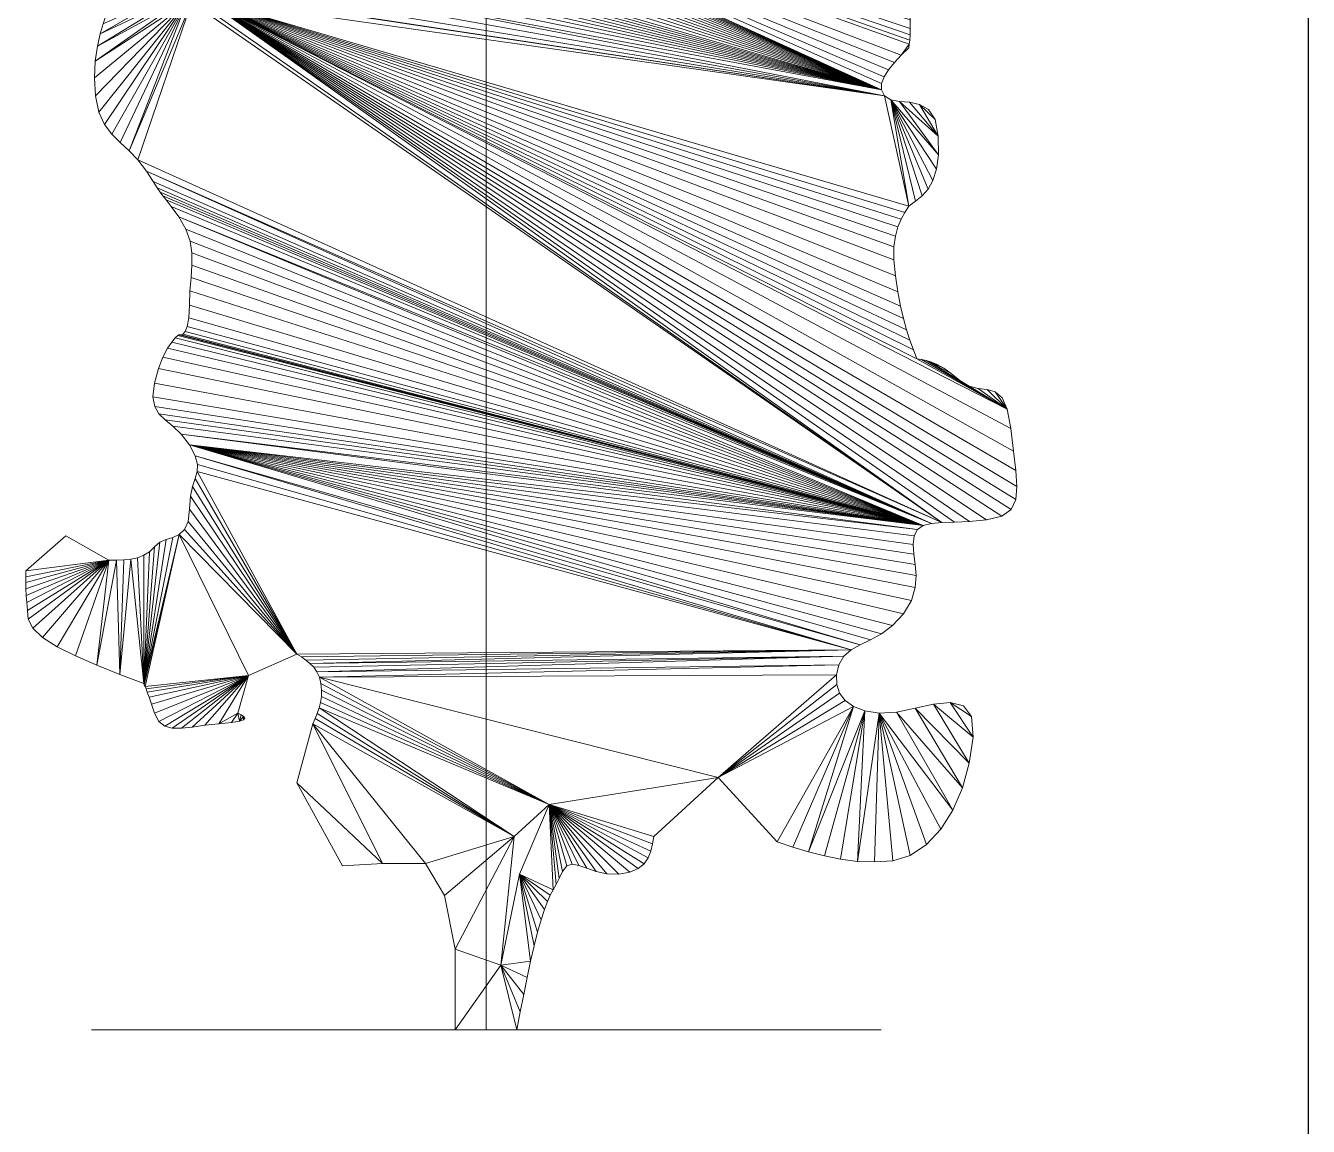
# Model space of a CAD drawing. Header units: metres. Extents: x 42 to 294, y -52 to 32.
# Drawn here: x 282.853 to 283.967, y 14.408 to 15.365 of the extents above; entities that cross this region are included whole.
import ezdxf

# ---------------------------------------------------------------- set-up
doc = ezdxf.new("R2010")
doc.units = ezdxf.units.M
doc.header["$LTSCALE"] = 0.15
doc.layers.add('A-WALL', color=2, linetype='Continuous', lineweight=30)
doc.layers.add('L-PLNTBEM', color=3, linetype='Continuous', lineweight=9)

# ---------------------------------------------------------------- blocks, each defined once
blk = doc.blocks.new('RPC Tree - Deciduous - Gray Birch - 1_5 Meter-17-Este')
at = {"layer": 'L-PLNTBEM'}
mesh = blk.add_polyface(dxfattribs=at)
corners = [(-8.4567, 4.6732), (-8.4427, 4.7035), (-8.1791, 4.744), (-8.1611, 4.729), (-8.156, 4.7241), (-8.1525, 4.7175), (-8.1512, 4.7082), (-8.15, 4.6976), (-8.1465, 4.688), (-8.1413, 4.679), (-8.1345, 4.6707), (-8.4847, 4.6545), (-8.1092, 4.6475), (-8.613, 4.5472), (-8.0574, 4.5791), (-8.0587, 4.5743), (-8.059, 4.5694), (-8.0587, 4.5637), (-8.0654, 4.4349), (-8.0718, 4.4322), (-8.0772, 4.428), (-8.617, 4.5457), (-8.1071, 4.3169), (-8.4507, 4.5013), (-8.4507, 4.5199), (-8.4507, 4.5192), (-8.4507, 4.5426), (-8.4507, 4.5332), (-8.4507, 4.4703), (-8.4507, 4.4853), (-8.4507, 4.4724), (-8.4507, 4.4633), (-8.4507, 4.4562), (-8.4507, 4.449), (-8.4507, 4.4417), (-8.4507, 4.412), (-8.4507, 4.5208), (-8.4507, 4.5225), (-8.4507, 4.4), (-8.4507, 4.5776), (-8.4507, 4.5694), (-8.4507, 4.4525), (-8.4507, 4.4446), (-8.4507, 4.4361), (-8.4507, 4.4), (-8.4507, 4.5962), (-8.4507, 4.5966), (-8.4507, 4.4), (-8.4507, 4.5967), (-8.4507, 4.4), (-8.4507, 4.596), (-8.4507, 4.5627), (-8.4507, 4.4), (-8.4507, 4.5572)]
mesh.append_faces([[corners[k] for k in face] for face in [(38, 39, 40), (26, 28, 41)]], dxfattribs={"vtx0": -1})
mesh.append_faces([[corners[k] for k in face] for face in [(13, 11, 12), (13, 12, 14), (23, 24, 25), (29, 23, 25), (30, 29, 25), (31, 30, 25), (32, 31, 25), (33, 32, 25), (34, 33, 25), (35, 25, 36), (35, 36, 37)]], dxfattribs={"vtx0": -1, "vtx1": -1, "vtx2": -1})
mesh.append_faces([[corners[k] for k in face] for face in [(0, 3, 4), (0, 4, 5), (0, 5, 6), (0, 6, 7), (0, 7, 8), (0, 8, 9), (0, 9, 10), (13, 15, 16), (13, 16, 17), (13, 18, 19), (13, 19, 20), (26, 42, 43)]], dxfattribs={"vtx0": -1, "vtx2": -1})
mesh.append_faces([[corners[k] for k in face] for face in [(0, 1, 2), (11, 0, 12), (21, 13, 22)]], dxfattribs={"vtx1": -1, "vtx2": -1})
mesh.append_faces([[corners[k] for k in face] for face in [(26, 27, 28), (26, 41, 42), (44, 45, 46), (47, 46, 48), (49, 48, 50), (38, 40, 51), (52, 51, 53)]], dxfattribs={"vtx2": -1})
mesh = blk.add_polyface(dxfattribs=at)
corners = [(-8.6211, 4.544), (-8.617, 4.5457), (-8.1071, 4.3169), (-8.6942, 4.3955), (-8.1045, 4.3117), (-8.0835, 4.216), (-8.0902, 4.2045), (-8.093, 4.1978), (-8.0951, 4.1899), (-8.0964, 4.1805), (-8.4507, 4.2534), (-8.4507, 4.2659), (-8.4507, 4.3235), (-8.4507, 4.2394), (-8.4507, 4.3185), (-8.4507, 4.2256), (-8.4507, 4.214), (-8.4507, 4.3152), (-8.4507, 4.1956), (-8.4507, 4.314), (-8.4507, 4.188), (-8.4507, 4.3134), (-8.4507, 4.3123), (-8.4507, 4.181), (-8.4507, 4.3116), (-8.4507, 4.1524), (-8.4507, 4.3121), (-8.4507, 4.1379), (-8.4507, 4.3148), (-8.4507, 4.3726), (-8.4507, 4.2591), (-8.4507, 4.2529), (-8.4507, 4.1148), (-8.4507, 4.3206), (-8.4507, 4.3789), (-8.4507, 4.2461), (-8.4507, 4.3857), (-8.4507, 4.2384), (-8.4507, 3.6797), (-8.4507, 4.596), (-8.4507, 4.5941), (-8.4507, 4.5906), (-8.4507, 4.5853), (-8.4507, 4.5776), (-8.4507, 4.5572), (-8.4507, 4.5527), (-8.4507, 4.5489), (-8.4507, 4.5456), (-8.4507, 4.5426), (-8.4507, 4.3933), (-8.4507, 4.2293), (-8.4507, 4.4), (-8.4507, 3.9324), (-8.4507, 4.4), (-8.4507, 4.4), (-8.4507, 4.0891), (-8.4507, 4.4009), (-8.4507, 4.0845), (-8.4507, 3.9865), (-8.4507, 4.4), (-8.4507, 4.4), (-8.4507, 4.4), (-8.4507, 4.2184), (-8.4507, 4.4), (-8.4507, 4.4), (-8.4507, 4.0784)]
mesh.append_faces([[corners[k] for k in face] for face in [(51, 52, 48), (56, 57, 64)]], dxfattribs={"vtx0": -1, "vtx1": -1})
mesh.append_faces([[corners[k] for k in face] for face in [(3, 4, 5), (3, 6, 7), (3, 7, 8), (3, 8, 9), (10, 11, 12), (13, 10, 14), (15, 13, 14), (16, 15, 17), (18, 17, 19), (20, 19, 21), (20, 21, 22), (23, 22, 24), (25, 24, 26), (27, 26, 28), (29, 30, 31), (32, 28, 33), (34, 31, 35), (36, 35, 37), (49, 37, 50), (53, 54, 55), (58, 59, 60), (61, 50, 62), (63, 64, 65)]], dxfattribs={"vtx0": -1, "vtx1": -1, "vtx2": -1})
mesh.append_faces([[corners[k] for k in face] for face in [(38, 39, 40), (38, 40, 41), (38, 41, 42), (38, 42, 43), (38, 44, 45), (38, 45, 46), (38, 46, 47), (38, 47, 48)]], dxfattribs={"vtx0": -1, "vtx2": -1})
mesh.append_faces([[corners[k] for k in face] for face in [(0, 1, 2), (56, 53, 57)]], dxfattribs={"vtx1": -1, "vtx2": -1})
mesh = blk.add_polyface(dxfattribs=at)
corners = [(-8.6254, 4.5421), (-8.6211, 4.544), (-8.1071, 4.3169), (-8.6299, 4.5397), (-8.6347, 4.5368), (-8.6399, 4.5331), (-8.6456, 4.5286), (-8.6503, 4.523), (-8.6527, 4.5163), (-8.6498, 4.4913), (-8.6521, 4.5003), (-8.6467, 4.4821), (-8.6433, 4.4726), (-8.6433, 4.4671), (-8.6434, 4.4616), (-8.6435, 4.456), (-8.6437, 4.4504), (-8.6442, 4.4447), (-8.6448, 4.4389), (-8.6456, 4.4329), (-8.6487, 4.4265), (-8.4507, 4.5622), (-8.4507, 4.5846), (-8.4507, 4.5192), (-8.4507, 4.5404), (-8.4507, 4.5199), (-8.4507, 4.5955), (-8.4507, 4.5665), (-8.4507, 4.5995), (-8.4507, 4.5747), (-8.4507, 4.5962), (-8.4507, 4.55), (-8.4507, 4.558), (-8.4507, 4.5426), (-8.4507, 4.5363), (-8.4507, 4.5314), (-8.4507, 4.5276), (-8.4507, 3.8634), (-8.4507, 4.5225), (-8.4507, 4.5248), (-8.4507, 4.4), (-8.4507, 4.5752)]
mesh.append_faces([[corners[k] for k in face] for face in [(29, 26, 30), (40, 37, 30)]], dxfattribs={"vtx0": -1, "vtx1": -1})
mesh.append_faces([[corners[k] for k in face] for face in [(21, 22, 23), (24, 21, 23), (25, 24, 23), (26, 27, 28), (31, 32, 29), (33, 31, 30), (34, 33, 30), (35, 34, 30), (36, 35, 30), (37, 38, 39), (37, 36, 30), (32, 27, 26), (32, 26, 29), (27, 41, 28)]], dxfattribs={"vtx0": -1, "vtx1": -1, "vtx2": -1})
mesh.append_faces([[corners[k] for k in face] for face in [(31, 29, 30)]], dxfattribs={"vtx0": -1, "vtx2": -1})
mesh.append_faces([[corners[k] for k in face] for face in [(0, 1, 2), (3, 0, 2), (4, 3, 2), (5, 4, 2), (6, 5, 2), (7, 6, 2), (8, 7, 2), (9, 10, 2), (11, 9, 2), (12, 11, 2), (13, 12, 2), (14, 13, 2), (15, 14, 2), (16, 15, 2), (17, 16, 2), (18, 17, 2), (19, 18, 2), (20, 19, 2)]], dxfattribs={"vtx1": -1, "vtx2": -1})
mesh = blk.add_polyface(dxfattribs=at)
corners = [(-8.4507, 4.3681), (-8.4507, 4.3746), (-8.4507, 4.3731), (-8.4507, 4.3713), (-8.4507, 4.3691), (-8.4507, 4.4344), (-8.4507, 4.4417), (-8.4507, 4.5192), (-8.4507, 4.4269), (-8.4507, 4.4195), (-8.4507, 4.412), (-8.4507, 4.3662), (-8.4507, 4.3614), (-8.4507, 4.3625), (-8.4507, 4.3576), (-8.4507, 4.3543), (-8.4507, 4.3513), (-8.4507, 4.4), (-8.4507, 4.4), (-8.4507, 4.5966), (-8.4507, 4.4), (-8.4507, 4.5967), (-8.4507, 4.4), (-8.4507, 4.4), (-8.4507, 4.5627), (-8.4507, 4.4678), (-8.4507, 4.4658), (-8.4507, 4.4628), (-8.4507, 4.4692), (-8.4507, 4.4703), (-8.4507, 4.4585), (-8.4507, 4.4525), (-8.4507, 4.5426), (-8.4507, 4.4361), (-8.4507, 4.4285), (-8.4507, 4.4215), (-8.4507, 4.4147), (-8.4507, 4.408), (-8.4507, 4.4), (-8.4507, 4.4009), (-8.4507, 4.4), (-8.4507, 4.4), (-8.4507, 4.5962), (-8.4507, 4.4), (-8.4507, 4.4), (-8.4507, 4.4), (-8.4507, 4.4), (-8.4507, 4.4), (-8.4507, 4.4), (-8.4507, 4.4), (-8.4507, 4.4), (-8.4507, 4.4)]
mesh.append_faces([[corners[k] for k in face] for face in [(25, 26, 27), (28, 25, 27), (29, 28, 27), (29, 27, 30), (29, 30, 31), (32, 36, 37)]])
mesh.append_faces([[corners[k] for k in face] for face in [(32, 35, 36), (18, 41, 42), (41, 43, 42), (46, 47, 32)]], dxfattribs={"vtx0": -1})
mesh.append_faces([[corners[k] for k in face] for face in [(17, 18, 19), (20, 17, 21), (22, 23, 24)]], dxfattribs={"vtx0": -1, "vtx1": -1})
mesh.append_faces([[corners[k] for k in face] for face in [(0, 1, 2), (0, 2, 3), (0, 3, 4), (5, 6, 7), (8, 5, 7), (9, 8, 7), (10, 9, 7), (0, 4, 11), (12, 0, 11), (12, 11, 13), (12, 13, 14), (15, 12, 14), (15, 14, 16)]], dxfattribs={"vtx0": -1, "vtx1": -1, "vtx2": -1})
mesh.append_faces([[corners[k] for k in face] for face in [(32, 33, 34), (32, 34, 35), (38, 39, 40)]], dxfattribs={"vtx0": -1, "vtx2": -1})
mesh.append_faces([[corners[k] for k in face] for face in [(37, 39, 38), (39, 48, 49), (39, 49, 50), (39, 50, 51)]], dxfattribs={"vtx1": -1})
mesh.append_faces([[corners[k] for k in face] for face in [(32, 37, 38), (44, 32, 45)]], dxfattribs={"vtx2": -1})
mesh = blk.add_polyface(dxfattribs=at)
corners = [(-8.4507, 4.2041), (-8.4507, 4.214), (-8.4507, 4.3152), (-8.4507, 4.1956), (-8.4507, 4.188), (-8.4507, 4.314), (-8.4507, 4.181), (-8.4507, 4.3123), (-8.4507, 4.1741), (-8.4507, 4.3116), (-8.4507, 4.1678), (-8.4507, 4.1626), (-8.4507, 4.1577), (-8.4507, 4.1524), (-8.4507, 4.146), (-8.4507, 4.3121), (-8.4507, 4.1379), (-8.4507, 4.1274), (-8.4507, 4.3148), (-8.4507, 4.1148), (-8.4507, 4.101), (-8.4507, 4.3206), (-8.4507, 4.0865), (-8.4507, 4.3303), (-8.4507, 4.0715), (-8.4507, 4.0564), (-8.4507, 4.3423), (-8.4507, 3.9876), (-8.4507, 4.3541), (-8.4507, 3.8634), (-8.4507, 4.3658), (-8.4507, 4.3774), (-8.4507, 4.3889), (-8.4507, 4.4005), (-8.4507, 3.6797), (-8.4507, 4.4), (-8.4507, 4.596), (-8.4507, 4.4), (-8.4507, 4.5572), (-8.4507, 4.4), (-8.4507, 4.5426), (-8.4507, 4.4), (-8.4507, 3.9471), (-8.4507, 4.4), (-8.4507, 4.2081), (-8.4507, 4.2004), (-8.4507, 4.0891), (-8.4507, 4.2184), (-8.4507, 4.4), (-8.4507, 4.0845), (-8.4507, 4.0784), (-8.4507, 4.0703), (-8.4507, 4.4), (-8.4507, 4.0602), (-8.4507, 4.5776), (-8.4507, 4.4), (-8.4507, 4.4), (-8.4507, 4.4)]
mesh.append_faces([[corners[k] for k in face] for face in [(39, 34, 40)]], dxfattribs={"vtx0": -1, "vtx1": -1})
mesh.append_faces([[corners[k] for k in face] for face in [(0, 1, 2), (3, 0, 2), (4, 3, 5), (6, 4, 7), (8, 6, 9), (10, 8, 9), (11, 10, 9), (12, 11, 9), (13, 12, 9), (14, 13, 15), (16, 14, 15), (17, 16, 18), (19, 17, 18), (20, 19, 21), (22, 20, 21), (22, 21, 23), (24, 22, 23), (25, 23, 26), (27, 26, 28), (29, 28, 30), (29, 30, 31), (29, 31, 32), (29, 32, 33), (34, 35, 36), (34, 37, 38), (41, 42, 43), (44, 45, 46), (47, 44, 46), (48, 49, 50), (40, 50, 51), (52, 51, 53), (34, 54, 55), (56, 47, 46), (57, 46, 49)]], dxfattribs={"vtx0": -1, "vtx1": -1, "vtx2": -1})
mesh = blk.add_polyface(dxfattribs=at)
corners = [(-8.0494, 4.4501), (-8.0509, 4.4376), (-8.0583, 4.4365), (-8.0654, 4.4349), (-8.048, 4.4624), (-8.0831, 4.3567), (-8.0835, 4.3536), (-8.09, 4.3472), (-8.613, 4.5472), (-8.0772, 4.428), (-8.0811, 4.4216), (-8.0834, 4.4125), (-8.0835, 4.4003), (-8.0835, 4.4), (-8.0827, 4.3878), (-8.0823, 4.378), (-8.0822, 4.3704), (-8.0823, 4.3647), (-8.0826, 4.3602), (-8.096, 4.3407), (-8.1011, 4.3344), (-8.105, 4.3283), (-8.1071, 4.3224), (-8.1071, 4.3169), (-8.6553, 4.4194), (-8.1045, 4.3117), (-8.0743, 4.3044), (-8.0665, 4.2999), (-8.0607, 4.2912), (-8.0579, 4.2767), (-8.083, 4.3062), (-8.0916, 4.307), (-8.0578, 4.2606), (-8.0991, 4.3083), (-8.0595, 4.2479), (-8.0626, 4.2381), (-8.0668, 4.2306), (-8.0719, 4.2248), (-8.0776, 4.2201), (-8.0835, 4.216), (-8.6942, 4.3955), (-8.087, 4.2105), (-8.0902, 4.2045)]
mesh.append_faces([[corners[k] for k in face] for face in [(5, 6, 7), (8, 14, 15), (8, 15, 16), (8, 16, 17), (8, 17, 18), (8, 18, 5), (8, 5, 7), (8, 7, 19), (8, 19, 20), (8, 20, 21), (8, 21, 22), (8, 22, 23), (24, 23, 25), (26, 27, 28), (26, 28, 29), (30, 26, 29), (31, 30, 29), (31, 29, 32), (33, 31, 32), (33, 32, 34), (33, 34, 35), (33, 35, 36), (33, 36, 37), (33, 37, 38), (25, 33, 39), (40, 39, 41), (40, 41, 42), (8, 13, 14)]], dxfattribs={"vtx0": -1, "vtx1": -1, "vtx2": -1})
mesh.append_faces([[corners[k] for k in face] for face in [(0, 2, 3), (8, 9, 10), (8, 10, 11), (8, 11, 12), (8, 12, 13)]], dxfattribs={"vtx0": -1, "vtx2": -1})
mesh.append_faces([[corners[k] for k in face] for face in [(4, 0, 3)]], dxfattribs={"vtx1": -1, "vtx2": -1})
mesh.append_faces([[corners[k] for k in face] for face in [(0, 1, 2)]], dxfattribs={"vtx2": -1})
mesh = blk.add_polyface(dxfattribs=at)
corners = [(-8.4507, 4.3513), (-8.4507, 4.3023), (-8.4507, 4.272), (-8.4507, 4.3563), (-8.4507, 4.3615), (-8.4507, 4.3669), (-8.4507, 4.2654), (-8.4507, 4.3726), (-8.4507, 4.2591), (-8.4507, 4.3543), (-8.4507, 4.3513), (-8.4507, 4.3441), (-8.4507, 4.3467), (-8.4507, 4.3368), (-8.4507, 4.3383), (-8.4507, 4.3298), (-8.4507, 4.329), (-8.4507, 4.3235), (-8.4507, 4.3187), (-8.4507, 4.308), (-8.4507, 4.2978), (-8.4507, 4.2877), (-8.4507, 4.2772), (-8.4507, 4.2659), (-8.4507, 4.2534), (-8.4507, 4.3185), (-8.4507, 4.2256), (-8.4507, 4.3152), (-8.4507, 4.3789), (-8.4507, 4.2529), (-8.4507, 4.3857), (-8.4507, 4.2461), (-8.4507, 3.8634), (-8.4507, 4.412), (-8.4507, 4.5225), (-8.4507, 4.5248), (-8.4507, 4.5276), (-8.4507, 4.3933), (-8.4507, 4.2384), (-8.4507, 4.4), (-8.4507, 3.9744), (-8.4507, 4.5426), (-8.4507, 4.4), (-8.4507, 4.4), (-8.4507, 4.2293), (-8.4507, 4.4), (-8.4507, 4.2184), (-8.4507, 4.0703), (-8.4507, 4.4), (-8.4507, 4.4), (-8.4507, 3.9324), (-8.4507, 4.4), (-8.4507, 4.4), (-8.4507, 4.0784)]
mesh.append_faces([[corners[k] for k in face] for face in [(39, 40, 41), (41, 47, 48)]], dxfattribs={"vtx0": -1, "vtx1": -1})
mesh.append_faces([[corners[k] for k in face] for face in [(0, 1, 2), (3, 0, 2), (4, 3, 2), (5, 4, 2), (5, 2, 6), (7, 5, 6), (7, 6, 8), (9, 10, 11), (12, 9, 11), (12, 11, 13), (14, 12, 13), (14, 13, 15), (16, 14, 15), (16, 15, 17), (18, 16, 17), (19, 18, 17), (20, 19, 17), (21, 20, 17), (22, 21, 17), (23, 22, 17), (24, 17, 25), (26, 25, 27), (28, 7, 29), (30, 28, 31), (32, 33, 34), (32, 35, 36), (37, 30, 38), (42, 43, 44), (45, 42, 46), (41, 52, 53), (43, 37, 44)]], dxfattribs={"vtx0": -1, "vtx1": -1, "vtx2": -1})
mesh.append_faces([[corners[k] for k in face] for face in [(40, 49, 41), (50, 51, 41)]], dxfattribs={"vtx0": -1, "vtx2": -1})
mesh = blk.add_polyface(dxfattribs=at)
corners = [(-8.6532, 4.5086), (-8.6527, 4.5163), (-8.1071, 4.3169), (-8.6521, 4.5003), (-8.6553, 4.4194), (-8.6487, 4.4265), (-8.6642, 4.4122), (-8.1045, 4.3117), (-8.6744, 4.4055), (-8.6848, 4.3997), (-8.6843, 4.4), (-8.6942, 4.3955), (-8.7782, 4.4011), (-8.7729, 4.4063), (-8.764, 4.4088), (-8.7807, 4.3947), (-8.7786, 4.4), (-8.7506, 4.4073), (-8.7814, 4.3884), (-8.7812, 4.3835), (-8.7809, 4.3816), (-8.7369, 4.4035), (-8.727, 4.4), (-8.7817, 4.3797), (-8.7836, 4.3743), (-8.7861, 4.3658), (-8.7269, 4.4), (-8.7885, 4.3549), (-8.7201, 4.3971), (-8.715, 4.3949), (-8.7904, 4.3419), (-8.7109, 4.3934), (-8.7912, 4.3273), (-8.7903, 4.3117), (-8.7872, 4.2976), (-8.7823, 4.2869), (-8.776, 4.2784), (-8.7688, 4.2711), (-8.761, 4.264), (-8.7068, 4.3928), (-8.7533, 4.2561)]
mesh.append_faces([[corners[k] for k in face] for face in [(9, 10, 7), (11, 9, 7), (15, 16, 14), (18, 15, 17), (19, 18, 17), (20, 19, 17), (23, 20, 22), (24, 23, 22), (25, 24, 22), (27, 25, 28), (27, 28, 29), (30, 27, 29), (30, 29, 31), (32, 30, 31), (33, 32, 31), (34, 33, 31), (35, 34, 31), (36, 35, 31), (37, 36, 31), (38, 37, 31), (38, 31, 39), (40, 38, 39), (25, 26, 28)]], dxfattribs={"vtx0": -1, "vtx1": -1, "vtx2": -1})
mesh.append_faces([[corners[k] for k in face] for face in [(15, 14, 17), (20, 17, 21), (20, 21, 22), (25, 22, 26)]], dxfattribs={"vtx0": -1, "vtx2": -1})
mesh.append_faces([[corners[k] for k in face] for face in [(0, 1, 2), (3, 0, 2), (4, 5, 2), (6, 4, 7), (8, 6, 7), (16, 12, 14), (10, 8, 7)]], dxfattribs={"vtx1": -1, "vtx2": -1})
mesh.append_faces([[corners[k] for k in face] for face in [(12, 13, 14)]], dxfattribs={"vtx2": -1})
mesh = blk.add_polyface(dxfattribs=at)
corners = [(-8.1337, 3.8303), (-8.6153, 3.8265), (-8.7018, 3.9852), (-8.0759, 3.9348), (-8.7086, 4.0085), (-8.7158, 4.0178), (-8.0709, 3.9383), (-8.723, 4.0246), (-8.7296, 4.0301), (-8.7351, 4.0354), (-8.7317, 4.0847), (-8.7277, 4.0923), (-8.724, 4.0978), (-8.7209, 4.1015), (-8.7187, 4.1035), (-8.7174, 4.1039), (-8.7161, 4.1039), (-8.7143, 4.1046), (-8.7123, 4.1069), (-8.7105, 4.1114), (-8.7091, 4.1188), (-8.7086, 4.1297), (-8.7082, 4.1422), (-8.7072, 4.1538), (-8.7064, 4.1647), (-8.7064, 4.1752), (-8.7079, 4.1855), (-8.7116, 4.196), (-8.7179, 4.2067), (-8.0639, 3.94), (-8.7245, 4.2156), (-8.7288, 4.2213), (-8.7317, 4.225), (-8.7339, 4.2281), (-8.7365, 4.2318), (-8.0549, 3.9408), (-8.7533, 4.2561), (-8.7068, 4.3928), (-8.7016, 4.3933), (-8.6942, 4.3955), (-8.4507, 3.8634), (-8.4507, 3.8636), (-8.4507, 4.3541), (-8.4507, 4.4005), (-8.4507, 4.412), (-8.4507, 4.4), (-8.4507, 3.8592), (-8.4507, 4.4)]
mesh.append_faces([[corners[k] for k in face] for face in [(0, 1, 2), (3, 4, 5), (6, 5, 7), (6, 7, 8), (6, 8, 9), (6, 10, 11), (6, 11, 12), (6, 12, 13), (6, 13, 14), (6, 14, 15), (6, 15, 16), (6, 16, 17), (6, 17, 18), (6, 18, 19), (6, 19, 20), (6, 20, 21), (6, 21, 22), (6, 22, 23), (6, 23, 24), (6, 24, 25), (6, 25, 26), (6, 26, 27), (6, 27, 28), (29, 28, 30), (29, 30, 31), (29, 31, 32), (29, 32, 33), (29, 33, 34), (35, 36, 37), (35, 37, 38), (35, 38, 39), (40, 41, 42), (40, 43, 44), (45, 46, 47), (46, 40, 47)]], dxfattribs={"vtx0": -1, "vtx1": -1, "vtx2": -1})
mesh = blk.add_polyface(dxfattribs=at)
corners = [(-8.0772, 3.8947), (-8.078, 3.8843), (-8.7086, 4.0085), (-8.0779, 3.9045), (-8.0791, 3.9135), (-8.0759, 3.9348), (-8.0789, 3.9292), (-8.0709, 3.9383), (-8.7158, 4.0178), (-8.0639, 3.94), (-8.7179, 4.2067), (-8.0549, 3.9408), (-8.7459, 4.2464), (-8.0439, 3.9412), (-8.6942, 4.3955), (-8.0309, 3.9418), (-8.0159, 3.9432), (-8.0027, 3.9464), (-7.9946, 3.9523), (-7.9905, 3.9609), (-7.9895, 3.9721), (-7.9905, 3.9861), (-7.9926, 4.0029), (-7.9949, 4.0225), (-7.9979, 4.0393), (-8.0991, 4.3083), (-8.0776, 4.2201), (-8.0835, 4.216), (-8.0854, 4.1084), (-8.0825, 4.0995), (-8.0795, 4.0911), (-8.0765, 4.0831), (-8.0725, 4.0825), (-8.0683, 4.0817), (-8.0084, 4.0544), (-8.0025, 4.0493), (-8.0154, 4.0565), (-8.0231, 4.0575), (-8.0311, 4.0595), (-8.0392, 4.0644), (-8.0467, 4.0705), (-8.0532, 4.0751), (-8.0588, 4.0783), (-8.0638, 4.0804)]
mesh.append_faces([[corners[k] for k in face] for face in [(0, 1, 2), (3, 0, 2), (4, 3, 2), (5, 6, 2), (7, 5, 8), (9, 7, 10), (11, 9, 12), (13, 11, 14), (15, 13, 14), (16, 15, 14), (17, 16, 14), (18, 17, 14), (19, 18, 14), (20, 19, 14), (21, 20, 14), (22, 21, 14), (23, 22, 14), (24, 23, 14), (25, 26, 27), (14, 28, 29), (14, 29, 30), (14, 30, 31), (24, 14, 31), (24, 31, 32), (24, 32, 33), (34, 35, 24), (36, 34, 24), (37, 36, 24), (38, 37, 24), (38, 24, 33), (39, 38, 33), (40, 39, 33), (41, 40, 33), (42, 41, 33), (43, 42, 33)]], dxfattribs={"vtx0": -1, "vtx1": -1, "vtx2": -1})
mesh = blk.add_polyface(dxfattribs=at)
corners = [(-8.1258, 3.8346), (-8.1337, 3.8303), (-8.7035, 3.9989), (-8.1168, 3.8389), (-8.7086, 4.0085), (-8.1073, 3.8442), (-8.0976, 3.8514), (-8.0882, 3.8615), (-8.0813, 3.8732), (-8.078, 3.8843), (-8.0798, 3.9217), (-8.0791, 3.9135), (-8.0789, 3.9292), (-8.6942, 4.3955), (-8.0964, 4.1805), (-8.0965, 4.1691), (-8.0952, 4.1554), (-8.0931, 4.1414), (-8.0907, 4.129), (-8.0881, 4.1181), (-8.0854, 4.1084), (-8.4507, 3.9989), (-8.4507, 4.0059), (-8.4507, 4.3423), (-8.4507, 3.9931), (-8.4507, 3.9876), (-8.4507, 3.9813), (-8.4507, 4.3541), (-8.4507, 3.9324), (-8.4507, 3.9175), (-8.4507, 4.4), (-8.4507, 4.143), (-8.4507, 4.1064), (-8.4507, 4.1021), (-8.4507, 4.1533), (-8.4507, 4.0986), (-8.4507, 4.1647), (-8.4507, 4.0956), (-8.4507, 4.1943), (-8.4507, 4.0926), (-8.4507, 4.2004), (-8.4507, 4.0891), (-8.4507, 4.0151), (-8.4507, 4.0061), (-8.4507, 3.9972), (-8.4507, 3.9865), (-8.4507, 4.0258), (-8.4507, 4.0373), (-8.4507, 4.0602), (-8.4507, 4.049), (-8.4507, 3.6797), (-8.4507, 3.6819), (-8.4507, 4.4), (-8.4507, 3.9612), (-8.4507, 3.9471), (-8.4507, 4.4), (-8.4507, 4.4)]
mesh.append_faces([[corners[k] for k in face] for face in [(0, 1, 2), (3, 0, 4), (5, 3, 4), (6, 5, 4), (7, 6, 4), (8, 7, 4), (9, 8, 4), (10, 11, 4), (12, 10, 4), (13, 14, 15), (13, 15, 16), (13, 16, 17), (13, 17, 18), (13, 18, 19), (13, 19, 20), (21, 22, 23), (24, 21, 23), (25, 24, 23), (26, 25, 27), (28, 29, 30), (31, 32, 33), (34, 33, 35), (36, 35, 37), (38, 37, 39), (40, 39, 41), (42, 43, 44), (42, 44, 45), (46, 42, 45), (47, 46, 45), (45, 48, 49), (47, 45, 49), (50, 51, 52), (53, 54, 55), (54, 28, 56), (29, 50, 30)]], dxfattribs={"vtx0": -1, "vtx1": -1, "vtx2": -1})
mesh = blk.add_polyface(dxfattribs=at)
corners = [(-8.4507, 3.8265), (-8.4507, 3.9156), (-8.4507, 3.9304), (-8.4507, 3.8377), (-8.4507, 3.9432), (-8.4507, 3.847), (-8.4507, 3.842), (-8.4507, 3.9543), (-8.4507, 3.8527), (-8.4507, 3.8592), (-8.4507, 3.9643), (-8.4507, 3.8636), (-8.4507, 3.9735), (-8.4507, 3.9813), (-8.4507, 4.0564), (-8.4507, 4.0715), (-8.4507, 4.3303), (-8.4507, 4.0415), (-8.4507, 4.3423), (-8.4507, 4.0271), (-8.4507, 4.015), (-8.4507, 4.0059), (-8.4507, 4.3541), (-8.4507, 4.4), (-8.4507, 3.6819), (-8.4507, 4.4), (-8.4507, 3.9744), (-8.4507, 3.9612), (-8.4507, 4.4), (-8.4507, 4.1254), (-8.4507, 4.1182), (-8.4507, 4.1118), (-8.4507, 4.1064), (-8.4507, 4.1337), (-8.4507, 4.143), (-8.4507, 4.1533), (-8.4507, 4.1021), (-8.4507, 4.1647), (-8.4507, 4.0986), (-8.4507, 4.175), (-8.4507, 4.0956), (-8.4507, 4.1827), (-8.4507, 4.1888), (-8.4507, 4.1943), (-8.4507, 4.2004), (-8.4507, 4.0926), (-8.4507, 3.8592), (-8.4507, 3.6797), (-8.4507, 4.4), (-8.4507, 4.4), (-8.4507, 4.4), (-8.4507, 4.4), (-8.4507, 3.9865), (-8.4507, 4.4), (-8.4507, 4.0602), (-8.4507, 4.4)]
mesh.append_faces([[corners[k] for k in face] for face in [(0, 1, 2), (3, 2, 4), (5, 6, 4), (5, 4, 7), (8, 5, 7), (9, 8, 7), (9, 7, 10), (11, 9, 10), (11, 10, 12), (11, 12, 13), (14, 15, 16), (17, 14, 18), (19, 17, 18), (20, 19, 18), (21, 20, 18), (11, 13, 22), (23, 24, 25), (26, 27, 28), (29, 30, 31), (29, 31, 32), (33, 29, 32), (34, 33, 32), (35, 34, 36), (37, 35, 38), (39, 37, 40), (41, 39, 40), (42, 41, 40), (43, 42, 40), (44, 43, 45), (24, 46, 25), (47, 23, 48), (47, 48, 49), (47, 50, 51), (52, 53, 54), (52, 26, 55)]], dxfattribs={"vtx0": -1, "vtx1": -1, "vtx2": -1})
mesh = blk.add_polyface(dxfattribs=at)
corners = [(-8.8509, 3.8988), (-8.8159, 3.9292), (-8.7786, 3.9082), (-8.8509, 3.8938), (-8.8508, 3.8887), (-8.8507, 3.8833), (-8.8505, 3.8775), (-8.85, 3.8713), (-8.8494, 3.8644), (-8.8486, 3.8569), (-8.7892, 3.8169), (-8.7721, 3.9082), (-8.7691, 3.8089), (-8.7657, 3.9084), (-8.7596, 3.9091), (-8.7483, 3.8009), (-8.7482, 3.9124), (-8.7433, 3.9155), (-8.7187, 4.1035), (-8.7179, 4.1041), (-8.7174, 4.1039), (-8.7389, 3.9198), (-8.7343, 3.9237), (-8.7288, 3.9261), (-8.7231, 3.928), (-8.7176, 3.9306), (-8.6153, 3.8265), (-8.713, 3.9348), (-8.7098, 3.9417), (-8.7086, 3.9525), (-8.7078, 3.9638), (-8.7058, 3.9723), (-8.7035, 3.9792), (-8.7018, 3.9852), (-8.1337, 3.8303), (-8.7015, 3.9914), (-8.7035, 3.9989), (-8.1258, 3.8346), (-8.7086, 4.0085), (-8.0709, 3.9383), (-8.7351, 4.0354), (-8.7388, 4.0417), (-8.7403, 4.0502), (-8.7389, 4.0621), (-8.7356, 4.0747), (-8.7317, 4.0847), (-8.0639, 3.94), (-8.7365, 4.2318), (-8.7402, 4.2374), (-8.7459, 4.2464), (-8.0549, 3.9408), (-8.7533, 4.2561)]
mesh.append_faces([[corners[k] for k in face] for face in [(0, 1, 2), (3, 0, 2), (4, 3, 2), (5, 4, 2), (6, 5, 2), (7, 6, 2), (8, 7, 2), (9, 8, 2), (10, 2, 11), (12, 13, 14), (15, 16, 17), (18, 19, 20), (15, 17, 21), (15, 21, 22), (15, 22, 23), (15, 23, 24), (15, 24, 25), (26, 25, 27), (26, 27, 28), (26, 28, 29), (26, 29, 30), (26, 30, 31), (26, 31, 32), (26, 32, 33), (34, 33, 35), (34, 35, 36), (37, 36, 38), (39, 40, 41), (39, 41, 42), (39, 42, 43), (39, 43, 44), (39, 44, 45), (46, 47, 48), (46, 48, 49), (50, 49, 51)]], dxfattribs={"vtx0": -1, "vtx1": -1, "vtx2": -1})
mesh = blk.add_polyface(dxfattribs=at)
corners = [(-8.3961, 3.6959), (-8.5946, 3.7845), (-8.5939, 3.7897), (-8.5937, 3.7951), (-8.5943, 3.8009), (-8.1337, 3.8303), (-8.6075, 3.8213), (-8.6113, 3.824), (-8.6153, 3.8265), (-8.4507, 3.757), (-8.4507, 3.754), (-8.4507, 3.7182), (-8.4507, 3.758), (-8.4507, 3.7576), (-8.4507, 3.7561), (-8.4507, 3.7542), (-8.4507, 3.7822), (-8.4507, 3.7455), (-8.4507, 3.7833), (-8.4507, 3.7816), (-8.4507, 3.7845), (-8.4507, 3.7863), (-8.4507, 3.7888), (-8.4507, 3.7923), (-8.4507, 3.797), (-8.4507, 3.8032), (-8.4507, 3.8095), (-8.4507, 3.8144), (-8.4507, 3.8181), (-8.4507, 3.821), (-8.4507, 3.8232), (-8.4507, 3.825), (-8.4507, 3.8265), (-8.4507, 3.8301), (-8.4507, 3.9304), (-8.4507, 3.8337), (-8.4507, 3.8377), (-8.4507, 3.842), (-8.4507, 3.9432), (-8.4507, 3.6843), (-8.4507, 3.7612), (-8.4507, 3.7892), (-8.4507, 3.6796), (-8.4507, 3.8195), (-8.4507, 3.8314), (-8.4507, 3.8425), (-8.4507, 3.852), (-8.4507, 3.6819), (-8.4507, 3.8592)]
mesh.append_faces([[corners[k] for k in face] for face in [(0, 1, 2), (0, 2, 3), (0, 3, 4), (5, 6, 7), (5, 7, 8), (9, 10, 11), (12, 9, 11), (13, 12, 11), (14, 13, 11), (15, 14, 11), (16, 15, 17), (18, 16, 19), (20, 18, 19), (21, 20, 19), (22, 21, 19), (23, 22, 19), (24, 23, 19), (25, 24, 19), (26, 25, 19), (27, 26, 19), (28, 27, 19), (29, 28, 19), (30, 29, 19), (31, 30, 19), (32, 31, 19), (33, 32, 34), (35, 33, 34), (36, 35, 34), (37, 36, 38), (39, 40, 41), (42, 41, 43), (42, 43, 44), (42, 44, 45), (42, 45, 46), (47, 46, 48)]], dxfattribs={"vtx0": -1, "vtx1": -1, "vtx2": -1})
mesh = blk.add_polyface(dxfattribs=at)
corners = [(-8.6615, 3.7722), (-8.6606, 3.7708), (-8.6616, 3.7694), (-8.6652, 3.7681), (-8.6637, 3.7737), (-8.6666, 3.7752), (-8.6721, 3.767), (-8.8448, 3.8489), (-8.8486, 3.8569), (-8.7786, 3.9082), (-8.8362, 3.8409), (-8.8235, 3.8329), (-8.8076, 3.8249), (-8.7892, 3.8169), (-8.7691, 3.8089), (-8.7721, 3.9082), (-8.7657, 3.9084), (-8.7483, 3.8009), (-8.7596, 3.9091), (-8.7537, 3.9103), (-8.7482, 3.9124), (-8.3961, 3.6959), (-8.5959, 3.7797), (-8.5946, 3.7845), (-8.683, 3.7659), (-8.5943, 3.8009), (-8.5957, 3.8064), (-8.6573, 3.8079), (-8.6952, 3.7646), (-8.7061, 3.763), (-8.7478, 3.7998), (-8.7176, 3.9306), (-8.7471, 3.7984), (-8.7155, 3.762), (-8.7235, 3.762), (-8.7301, 3.7638), (-8.7352, 3.768), (-8.7389, 3.7752), (-8.7416, 3.7831), (-8.7436, 3.7891), (-8.7452, 3.7934), (-8.7463, 3.7964), (-8.6153, 3.8265)]
mesh.append_faces([[corners[k] for k in face] for face in [(0, 1, 2), (0, 2, 3), (4, 0, 3), (5, 4, 3), (5, 3, 6), (7, 8, 9), (10, 7, 9), (11, 10, 9), (12, 11, 9), (13, 12, 9), (14, 13, 15), (14, 15, 16), (17, 14, 18), (17, 18, 19), (17, 19, 20), (21, 22, 23), (5, 6, 24), (21, 25, 26), (27, 5, 24), (27, 24, 28), (27, 28, 29), (30, 17, 31), (32, 30, 31), (27, 29, 33), (27, 33, 34), (27, 34, 35), (27, 35, 36), (27, 36, 37), (27, 37, 38), (27, 38, 39), (27, 39, 40), (27, 40, 41), (27, 41, 32), (27, 32, 31), (42, 27, 31)]], dxfattribs={"vtx0": -1, "vtx1": -1, "vtx2": -1})
mesh = blk.add_polyface(dxfattribs=at)
corners = [(-8.4507, 3.8345), (-8.4507, 3.8352), (-8.4507, 3.8389), (-8.4507, 3.8359), (-8.4507, 3.8465), (-8.4507, 3.8382), (-8.4507, 3.8592), (-8.4507, 3.7542), (-8.4507, 3.736), (-8.4507, 3.7455), (-8.4507, 3.7822), (-8.4507, 3.7544), (-8.4507, 3.7622), (-8.4507, 3.7682), (-8.4507, 3.773), (-8.4507, 3.7774), (-8.4507, 3.7816), (-8.4507, 3.8265), (-8.4507, 3.7854), (-8.4507, 3.7891), (-8.4507, 3.7927), (-8.4507, 3.7962), (-8.4507, 3.8778), (-8.4507, 3.8982), (-8.4507, 3.9156), (-8.4507, 3.8732), (-8.4507, 3.8749), (-8.4507, 3.8753), (-8.4507, 3.8737), (-8.4507, 3.8708), (-8.4507, 3.8693), (-8.4507, 3.8616), (-8.4507, 3.8177), (-8.4507, 3.813), (-8.4507, 3.8078), (-8.4507, 3.8009), (-8.4507, 3.8227), (-8.4507, 3.8291), (-8.4507, 3.7947), (-8.4507, 3.8499), (-8.4507, 3.7854), (-8.4507, 3.6819), (-8.4507, 3.6796), (-8.4507, 3.852), (-8.4507, 3.7808), (-8.4507, 3.9175), (-8.4507, 3.6797)]
mesh.append_faces([[corners[k] for k in face] for face in [(0, 1, 2), (3, 0, 2), (3, 2, 4), (5, 3, 4), (5, 4, 6), (7, 8, 9), (10, 9, 11), (10, 11, 12), (10, 12, 13), (10, 13, 14), (10, 14, 15), (10, 15, 16), (17, 16, 18), (17, 18, 19), (17, 19, 20), (17, 20, 21), (17, 21, 5), (17, 5, 6), (17, 6, 22), (17, 22, 23), (17, 23, 24), (25, 26, 27), (25, 27, 28), (29, 25, 28), (29, 28, 30), (29, 30, 31), (32, 33, 34), (32, 34, 35), (36, 32, 35), (37, 36, 38), (31, 39, 40), (29, 31, 40), (41, 42, 43), (29, 40, 44), (45, 29, 46)]], dxfattribs={"vtx0": -1, "vtx1": -1, "vtx2": -1})
mesh = blk.add_polyface(dxfattribs=at)
corners = [(-8.0475, 3.7843), (-8.036, 3.7814), (-8.0289, 3.7722), (-8.0276, 3.7542), (-8.0619, 3.7829), (-8.031, 3.7316), (-8.0779, 3.7794), (-8.0369, 3.7103), (-8.0942, 3.7761), (-8.1092, 3.7752), (-8.0453, 3.6909), (-8.1218, 3.7772), (-8.1282, 3.6463), (-8.1316, 3.7809), (-8.1707, 3.6546), (-8.1389, 3.7861), (-8.2491, 3.7192), (-8.1436, 3.7926), (-8.146, 3.8001), (-8.1462, 3.8084), (-8.3961, 3.6959), (-8.5957, 3.8064), (-8.1442, 3.8172), (-8.5979, 3.8111), (-8.14, 3.8248), (-8.6006, 3.815), (-8.6039, 3.8184), (-8.1337, 3.8303), (-8.6075, 3.8213), (-8.4507, 3.8227), (-8.4507, 3.8009), (-8.4507, 3.7947), (-8.4507, 3.8291), (-8.4507, 3.7912), (-8.4507, 3.7894), (-8.4507, 3.8378), (-8.4507, 3.7878), (-8.4507, 3.8499), (-8.4507, 3.7854), (-8.4507, 3.7365), (-8.4507, 3.7351), (-8.4507, 3.7313), (-8.4507, 3.7639), (-8.4507, 3.7566), (-8.4507, 3.6797), (-8.4507, 3.7729), (-8.4507, 3.7808), (-8.4507, 3.8708)]
mesh.append_faces([[corners[k] for k in face] for face in [(0, 1, 2), (0, 2, 3), (4, 0, 3), (4, 3, 5), (6, 4, 5), (6, 5, 7), (8, 6, 7), (9, 8, 10), (11, 9, 12), (13, 11, 14), (15, 13, 16), (17, 15, 16), (18, 17, 16), (19, 18, 16), (16, 20, 21), (19, 16, 21), (22, 19, 21), (22, 21, 23), (24, 22, 23), (24, 23, 25), (24, 25, 26), (27, 24, 26), (27, 26, 28), (29, 30, 31), (32, 31, 33), (32, 33, 34), (35, 32, 34), (35, 34, 36), (37, 35, 36), (37, 36, 38), (39, 40, 41), (42, 43, 44), (45, 42, 44), (46, 45, 44), (47, 46, 44)]], dxfattribs={"vtx0": -1, "vtx1": -1, "vtx2": -1})
mesh = blk.add_polyface(dxfattribs=at)
corners = [(-8.4381, 3.556), (-8.4777, 3.5), (-8.4777, 3.57), (-8.4264, 3.6679), (-8.487, 3.6166), (-8.5034, 3.6446), (-8.5407, 3.6446), (-8.5757, 3.6423), (-8.6153, 3.7146), (-8.6013, 3.7659), (-8.5993, 3.7704), (-8.5975, 3.775), (-8.5959, 3.7797), (-8.3961, 3.6959), (-8.4507, 3.6353), (-8.4507, 3.6913), (-8.4507, 3.6633), (-8.4507, 3.5676), (-8.4507, 3.6843), (-8.4507, 3.5233), (-8.4507, 3.6469), (-8.4507, 3.605), (-8.4507, 3.6516), (-8.4507, 3.7169), (-8.4507, 3.6973), (-8.4507, 3.7051), (-8.4507, 3.7402), (-8.4507, 3.7162), (-8.4507, 3.7182), (-8.4507, 3.7542), (-8.4507, 3.7171), (-8.4507, 3.6813), (-8.4507, 3.6773), (-8.4507, 3.6586), (-8.4507, 3.7612), (-8.5293, 3.5), (-8.4507, 3.5), (-8.4507, 3.5), (-8.5293, 3.5), (-8.6015, 3.5), (-8.6015, 3.5), (-8.6652, 3.5), (-8.6652, 3.5), (-8.7184, 3.5), (-8.7184, 3.5), (-8.7589, 3.5), (-8.7848, 3.5), (-8.7938, 3.5), (-8.7848, 3.5), (-8.7589, 3.5)]
mesh.append_faces([[corners[k] for k in face] for face in [(0, 1, 2), (3, 2, 4), (3, 4, 5), (6, 7, 8), (6, 8, 9), (5, 6, 9), (3, 5, 9), (3, 9, 10), (3, 10, 11), (3, 11, 12), (13, 3, 12), (14, 15, 16), (17, 18, 19), (18, 17, 20), (14, 16, 21), (18, 20, 15), (15, 14, 22), (23, 24, 25), (26, 27, 28), (29, 28, 30), (31, 32, 33), (18, 15, 34), (35, 36, 37), (35, 37, 38), (39, 35, 38), (39, 38, 40), (39, 40, 41), (42, 39, 41), (43, 42, 41), (43, 41, 44), (43, 44, 45), (43, 45, 46), (43, 46, 47), (43, 47, 48), (43, 48, 49)]], dxfattribs={"vtx0": -1, "vtx1": -1, "vtx2": -1})
mesh = blk.add_polyface(dxfattribs=at)
corners = [(-8.4507, 3.6983), (-8.4507, 3.6516), (-8.4507, 3.6679), (-8.4507, 3.6889), (-8.4507, 3.7023), (-8.4507, 3.5327), (-8.4507, 3.5233), (-8.4507, 3.5816), (-8.4507, 3.5676), (-8.4507, 3.5536), (-8.4507, 3.7066), (-8.4507, 3.5886), (-8.4507, 3.6166), (-8.4507, 3.6516), (-8.4507, 3.6539), (-8.4507, 3.605), (-8.4507, 3.612), (-8.4507, 3.6353), (-8.4507, 3.6423), (-8.4507, 3.6376), (-8.4507, 3.6586), (-8.4507, 3.6913), (-8.4507, 3.6973), (-8.4507, 3.7113), (-8.4507, 3.7169), (-8.4507, 3.7233), (-8.4507, 3.7051), (-8.4507, 3.7116), (-8.4507, 3.7311), (-8.4507, 3.7162), (-8.4507, 3.7402), (-8.4507, 3.7612), (-8.4507, 3.7486), (-8.4507, 3.7182), (-8.4507, 3.6843), (-8.4507, 3.754), (-8.4507, 3.6813), (-8.4507, 3.6446), (-8.4507, 3.6854), (-8.4507, 3.6898), (-8.4507, 3.6946), (-8.4507, 3.6998), (-8.4507, 3.7057), (-8.4507, 3.6977), (-8.4507, 3.7122), (-8.4507, 3.7034), (-8.4507, 3.7171), (-8.4507, 3.7266), (-8.4507, 3.7542), (-8.4507, 3.736), (-8.4507, 3.6796), (-8.4507, 3.7892)]
mesh.append_faces([[corners[k] for k in face] for face in [(0, 1, 2), (0, 2, 3), (4, 0, 3), (5, 6, 7), (8, 6, 9), (10, 4, 3), (11, 7, 12), (13, 12, 14), (15, 8, 16), (17, 15, 16), (18, 17, 19), (20, 18, 19), (21, 1, 0), (10, 3, 22), (23, 10, 22), (24, 23, 22), (25, 24, 26), (25, 26, 27), (28, 25, 27), (28, 27, 29), (30, 28, 29), (21, 0, 31), (32, 30, 33), (13, 14, 34), (35, 32, 33), (36, 20, 37), (38, 36, 37), (39, 38, 37), (40, 39, 37), (41, 40, 37), (42, 41, 43), (44, 42, 45), (46, 44, 47), (48, 46, 49), (50, 34, 51)]], dxfattribs={"vtx0": -1, "vtx1": -1, "vtx2": -1})
mesh = blk.add_polyface(dxfattribs=at)
corners = [(-8.395, 3.6168), (-8.3975, 3.6113), (-8.4217, 3.6353), (-8.3925, 3.6216), (-8.3961, 3.6959), (-8.39, 3.6262), (-8.3873, 3.6314), (-8.3844, 3.6376), (-8.3808, 3.6425), (-8.3761, 3.6439), (-8.3703, 3.6428), (-8.3633, 3.6404), (-8.3551, 3.6376), (-8.3459, 3.6355), (-8.3354, 3.6353), (-8.3258, 3.637), (-8.3186, 3.6401), (-8.3135, 3.6443), (-8.31, 3.6494), (-8.3077, 3.6552), (-8.3062, 3.6615), (-8.3051, 3.6679), (-8.2491, 3.7192), (-8.0942, 3.7761), (-8.0369, 3.7103), (-8.0453, 3.6909), (-8.1092, 3.7752), (-8.0558, 3.6742), (-8.0682, 3.6609), (-8.0822, 3.6515), (-8.0975, 3.6469), (-8.1132, 3.6458), (-8.1282, 3.6463), (-8.1218, 3.7772), (-8.1428, 3.6481), (-8.1569, 3.651), (-8.1707, 3.6546), (-8.1316, 3.7809), (-8.1843, 3.6588), (-8.1978, 3.6633), (-8.4507, 3.5), (-8.1075, 3.5), (-8.4507, 3.5)]
mesh.append_faces([[corners[k] for k in face] for face in [(0, 1, 2), (3, 0, 2), (3, 2, 4), (5, 3, 4), (6, 5, 4), (7, 6, 4), (8, 7, 4), (9, 8, 4), (10, 9, 4), (11, 10, 4), (12, 11, 4), (13, 12, 4), (14, 13, 4), (15, 14, 4), (16, 15, 4), (17, 16, 4), (18, 17, 4), (19, 18, 4), (20, 19, 4), (21, 20, 4), (22, 21, 4), (23, 24, 25), (26, 25, 27), (26, 27, 28), (26, 28, 29), (26, 29, 30), (26, 30, 31), (26, 31, 32), (33, 32, 34), (33, 34, 35), (33, 35, 36), (37, 36, 38), (37, 38, 39), (37, 39, 22), (40, 41, 42)]], dxfattribs={"vtx0": -1, "vtx1": -1, "vtx2": -1})
mesh = blk.add_polyface(dxfattribs=at)
corners = [(-8.4507, 3.6998), (-8.4507, 3.6446), (-8.4507, 3.6884), (-8.4507, 3.6928), (-8.4507, 3.6977), (-8.4507, 3.7057), (-8.4507, 3.7034), (-8.4507, 3.7122), (-8.4507, 3.7099), (-8.4507, 3.7177), (-8.4507, 3.7266), (-8.4507, 3.7171), (-8.4507, 3.736), (-8.4507, 3.7365), (-8.4507, 3.7313), (-8.4507, 3.7244), (-8.4507, 3.7364), (-8.4507, 3.7356), (-8.4507, 3.7137), (-8.4507, 3.7351), (-8.4507, 3.6983), (-8.4507, 3.7347), (-8.4507, 3.6819), (-8.4507, 3.7345), (-8.4507, 3.6688), (-8.4507, 3.6586), (-8.4507, 3.6511), (-8.4507, 3.646), (-8.4507, 3.6455), (-8.4507, 3.648), (-8.4507, 3.7347), (-8.4507, 3.6497), (-8.4507, 3.7352), (-8.4507, 3.7362), (-8.4507, 3.6496), (-8.4507, 3.6741), (-8.4507, 3.7379), (-8.4507, 3.7401), (-8.4507, 3.7428), (-8.4507, 3.7463), (-8.4507, 3.7508), (-8.4507, 3.7566), (-8.4507, 3.6797)]
mesh.append_faces([[corners[k] for k in face] for face in [(0, 1, 2), (0, 2, 3), (0, 3, 4), (5, 4, 6), (7, 6, 8), (7, 8, 9), (7, 9, 10), (11, 10, 12), (13, 14, 15), (16, 13, 15), (17, 16, 15), (17, 15, 18), (19, 17, 18), (19, 18, 20), (21, 19, 20), (21, 20, 22), (23, 21, 22), (23, 22, 24), (23, 24, 25), (23, 25, 26), (23, 26, 27), (23, 28, 29), (30, 23, 29), (30, 29, 31), (32, 30, 31), (33, 32, 31), (33, 31, 34), (33, 34, 35), (36, 33, 35), (37, 36, 35), (38, 37, 35), (39, 38, 35), (40, 39, 35), (41, 40, 35), (41, 35, 42)]], dxfattribs={"vtx0": -1, "vtx1": -1, "vtx2": -1})
mesh = blk.add_polyface(dxfattribs=at)
corners = [(-8.4507, 3.5327), (-8.4507, 3.5), (-8.4507, 3.5233), (-8.4507, 3.5886), (-8.4507, 3.5816), (-8.4507, 3.5), (-8.4507, 3.5536), (-8.4507, 3.6516), (-8.4507, 3.6166), (-8.4507, 3.5676), (-8.4507, 3.612), (-8.4507, 3.6353), (-8.4507, 3.6376), (-8.4507, 3.6586), (-8.4507, 3.6446), (-8.4507, 3.6796), (-8.4507, 3.6843), (-8.4507, 3.635), (-8.4507, 3.6399), (-8.4507, 3.6773), (-8.4507, 3.6302), (-8.4507, 3.6808), (-8.4507, 3.6259), (-8.4507, 3.6844), (-8.4507, 3.6221), (-8.4507, 3.6192), (-8.4507, 3.6173), (-8.4507, 3.6166), (-8.4507, 3.617), (-8.4507, 3.6179), (-8.4507, 3.6194), (-8.4507, 3.6212), (-8.4507, 3.6234), (-8.4507, 3.6258), (-8.4507, 3.6283), (-8.4507, 3.6884), (-8.4507, 3.6399), (-8.4507, 3.6501), (-8.4507, 3.6579), (-8.4507, 3.6467), (-8.4507, 3.6663), (-8.4507, 3.6496), (-8.4507, 3.6741), (-8.4507, 3.7345), (-8.4507, 3.646), (-8.4507, 3.6432), (-8.4507, 3.6423), (-8.4507, 3.6432), (-8.4507, 3.6455)]
mesh.append_faces([[corners[k] for k in face] for face in [(0, 1, 2), (3, 0, 4), (2, 1, 5), (2, 5, 6), (7, 3, 8), (9, 6, 10), (11, 10, 12), (13, 12, 14), (15, 7, 16), (17, 18, 19), (20, 17, 19), (20, 19, 21), (22, 20, 21), (22, 21, 23), (24, 22, 23), (25, 24, 23), (26, 25, 23), (27, 26, 23), (28, 27, 23), (29, 28, 23), (30, 29, 23), (31, 30, 23), (32, 31, 23), (33, 32, 23), (34, 33, 23), (14, 34, 23), (14, 23, 35), (36, 37, 38), (39, 36, 38), (39, 38, 40), (41, 40, 42), (43, 44, 45), (43, 45, 46), (43, 46, 47), (43, 47, 48)]], dxfattribs={"vtx0": -1, "vtx1": -1, "vtx2": -1})
mesh = blk.add_polyface(dxfattribs=at)
corners = [(-8.4211, 3.5155), (-8.4241, 3.5), (-8.4381, 3.556), (-8.4181, 3.5307), (-8.4151, 3.5455), (-8.4777, 3.5), (-8.4264, 3.6679), (-8.4777, 3.57), (-8.4121, 3.5596), (-8.4217, 3.6353), (-8.4091, 3.5728), (-8.4061, 3.5849), (-8.4031, 3.5956), (-8.4002, 3.6044), (-8.3975, 3.6113), (-8.4507, 3.6186), (-8.4507, 3.6138), (-8.4507, 3.6073), (-8.4507, 3.6227), (-8.4507, 3.598), (-8.4507, 3.6269), (-8.4507, 3.588), (-8.4507, 3.6324), (-8.4507, 3.5803), (-8.4507, 3.5753), (-8.4507, 3.573), (-8.4507, 3.5739), (-8.4507, 3.5783), (-8.4507, 3.5863), (-8.4507, 3.5967), (-8.4507, 3.6076), (-8.4507, 3.6181), (-8.4507, 3.6276), (-8.4507, 3.6399), (-8.4507, 3.6353), (-8.4507, 3.6404), (-8.4507, 3.6423), (-8.4507, 3.6445), (-8.4507, 3.6501), (-8.4507, 3.6496), (-8.4507, 3.6467), (-8.4507, 3.6663)]
mesh.append_faces([[corners[k] for k in face] for face in [(0, 1, 2), (3, 0, 2), (4, 3, 2), (2, 1, 5), (6, 2, 7), (8, 4, 2), (8, 2, 9), (10, 8, 9), (11, 10, 9), (12, 11, 9), (13, 12, 9), (14, 13, 9), (15, 16, 17), (18, 15, 17), (18, 17, 19), (20, 18, 19), (20, 19, 21), (22, 20, 21), (22, 21, 23), (22, 23, 24), (22, 24, 25), (22, 25, 26), (22, 26, 27), (22, 27, 28), (22, 28, 29), (22, 29, 30), (22, 30, 31), (22, 31, 32), (33, 22, 32), (33, 32, 34), (33, 34, 35), (33, 35, 36), (33, 36, 37), (33, 37, 38), (39, 40, 41)]], dxfattribs={"vtx0": -1, "vtx1": -1, "vtx2": -1})

msp = doc.modelspace()

# ---------------------------------------------------------------- linework, layer by layer
at = {"layer": 'A-WALL'}
msp.add_line((283.9675, -0.2082), (283.9675, 19.6918), dxfattribs=at)

# ---------------------------------------------------------------- block references
at = {"layer": 'L-PLNTBEM'}
msp.add_blockref('RPC Tree - Deciduous - Gray Birch - 1_5 Meter-17-Este', (291.7038, 10.9918), dxfattribs=at)

doc.saveas('drawing.dxf')
